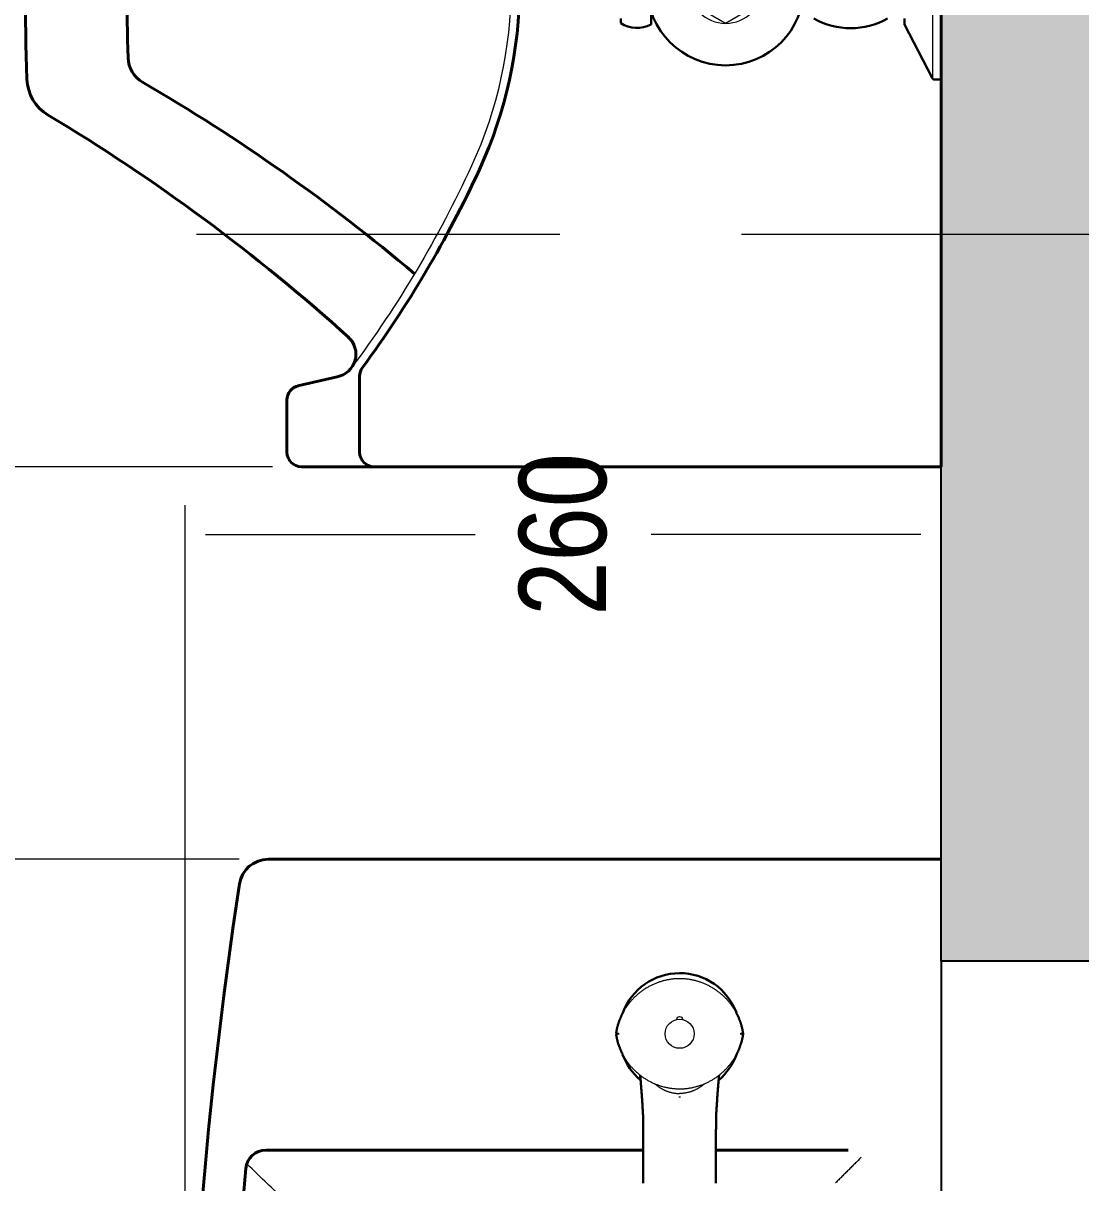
# Model space of a CAD drawing. Header units: millimetres. Extents: x -9564 to 494436, y -140371 to 4257.
# Drawn here: x 9076.1 to 9439.9, y -4048 to -3649.2 of the extents above; entities that cross this region are included whole.
import ezdxf

# ---------------------------------------------------------------- set-up
doc = ezdxf.new("R2010")
doc.units = ezdxf.units.MM
doc.header["$MEASUREMENT"] = 0
doc.linetypes.add('HIDDEN2', pattern=[0.1875, 0.125, -0.0625])
for name, color, linetype, lineweight in [('AS', 8, 'HIDDEN2', 5), ('BODY', 7, 'Continuous', 40), ('BODY2', 7, 'Continuous', 15), ('Dimensi', 252, 'Continuous', 9), ('FITTING', 7, 'Continuous', 13), ('FITTING2', 7, 'Continuous', 30), ('FITTING3', 7, 'Continuous', 0)]:
    doc.layers.add(name, color=color, linetype=linetype, lineweight=lineweight)
doc.styles.add('arial', font='arial.ttf', dxfattribs={"width": 0.8})

# ---------------------------------------------------------------- blocks, each defined once
blk = doc.blocks.new('kolom1')
at = {"true_color": 0x636466}
h = blk.add_hatch(dxfattribs=at)
h.set_pattern_fill('ANGLE', color=251)
h.set_pattern_definition([(0, (0, 0), (0, 6.985), [5.08, -1.905]), (90, (0, 0), (-6.985, 4.277078946022131e-16), [5.08, -1.905])])
h.paths.add_polyline_path([(201.3116068792925, -20.51350407626649), (201.6116068792926, -20.51350407626649), (201.6116068792926, -20.01350407626649), (201.3116068792925, -20.01350407626649)])
h = blk.add_hatch(color=251, dxfattribs=at)
h.dxf.hatch_style = 1
h.paths.add_polyline_path([(201.6116068792926, -20.01350407626649), (201.3116068792925, -20.01350407626649), (201.3116068792925, -20.51350407626649), (201.6116068792926, -20.51350407626649)])
blk.add_lwpolyline([(201.6116068792926, -20.01350407626649), (201.6116068792926, -20.51350407626649), (201.3116068792925, -20.51350407626649), (201.3116068792925, -20.01350407626649)], close=True)
blk = doc.blocks.new('KL1')
blk.add_blockref('kolom1', (-10.11788581428519, 185.3658983127568))
blk = doc.blocks.new('A$C6dab2257')
at = {"layer": 'BODY'}
for p, q in [((0.03926771890235159, 0), (0.03926771890235159, 0.3299999999999841)), ((0.2392677189023402, 0.0311279988823685), (0.2392677189023402, 0.004999999999995453)), ((0.2605274259919952, 0.02776511813988236), (0.24699151889007, 0.03092146295028897)), ((0.2642677189023175, 0.02292640570283311), (0.2642677189023175, 0.004999999999995453)), ((0.03926771890235159, 0), (0.259267718902322, 0))]:
    blk.add_line(p, q, dxfattribs=at)
for centre, radius, start, end in [((0.3342677189023675, 0.1649999999999636), 0.15, 155.2351067114454, 204.7648932885546), ((-0.5457322810976848, 0.1649999999999636), 0.9, 357.9774674325941, 2.022532567405908), ((-0.5507322810976802, 0.1649999999999636), 0.8700000000000001, 358.3931303221672, 1.606869677832794), ((0.3089295325821695, 0.1408843183658632), 0.01, 300.1737570237597, 358.3931303221672), ((0.6456876348640321, -0.438334103775162), 0.6600000000000001, 120.1737570237597, 130.1205969461502), ((0.3387163859383122, 0.1337661181039493), 0.015, 300.8861965637274, 357.9774674325941), ((0.685217184304804, -0.4455111874513022), 0.6600000000000001, 120.8861965637274, 132.0736192446127), ((0.5521959552277735, 0.2655349879995583), 0.3900000000000001, 204.7648932885546, 216.4011766053102), ((0.2484715397999366, 0.03870159553031272), 0.007919654339454768, 132.0495277457474, 259.2292698723198), ((0.2342677189023448, 0.0311279988823685), 0.005000000000000001, 0, 36.40117660531027), ((0.259267718902322, 0.02292640570283311), 0.005000000000000001, 0, 78.34070734651381), ((0.2342677189023448, 0.004999999999995453), 0.005000000000000001, 270, 0), ((0.259267718902322, 0.004999999999995453), 0.005000000000000001, 270, 0)]:
    blk.add_arc(centre, radius, start, end, dxfattribs=at)
at = {"layer": 'BODY2'}
for centre, radius, start, end in [((0.3342677189023675, 0.1649999999999636), 0.147, 155.2351067114454, 204.7648932885546), ((0.5521959552277735, 0.2655349879995583), 0.3870000000000001, 204.7648932885546, 216.7538286351397)]:
    blk.add_arc(centre, radius, start, end, dxfattribs=at)
at = {"layer": 'Dimensi'}
blk.add_line((0.2692677189023129, 0), (0.4568773016766272, 0), dxfattribs=at)
at = {"layer": 'FITTING'}
for p, q in [((0.03926771890235159, 0.1331433883127033), (0.03926771890235159, 0.1968566116872239)), ((0.04209825082131147, 0.1333498775577482), (0.04209825082131147, 0.1966501224421791))]:
    blk.add_line(p, q, dxfattribs=at)
blk.add_circle((0.1133794189503305, 0.1649999999999636), 0.01256860032703742, dxfattribs=at)
at = {"layer": 'FITTING2'}
for p, q in [((0.1390403946393235, 0.1520168781625557), (0.1390403946393235, 0.1566027190895056)), ((0.05189181594596448, 0.1520740540606198), (0.04237787697871909, 0.1336838972339365)), ((0.05189181594596448, 0.1520740540606198), (0.05189181594596448, 0.1541499999999587)), ((0.1494746977876957, 0.1524729492471124), (0.1494746977876957, 0.1540822685022363)), ((0.03926771890235159, 0.1331433883127033), (0.04148969459401997, 0.1331433883127033))]:
    blk.add_line(p, q, dxfattribs=at)
blk.add_circle((0.1133794189503305, 0.1649999999999636), 0.02699999999999989, dxfattribs=at)
for centre, radius, start, end in [((0.07037941895038102, 0.1764926022992768), 0.02570864548802281, 240.4366264397307, 299.5633735602692), ((0.1438559288858983, 0.1614333869225675), 0.01057638914315511, 242.9151271448826, 302.0903487860047), ((0.04148969459401997, 0.1341433883127365), 0.001, 270, 332.6457273760945)]:
    blk.add_arc(centre, radius, start, end, dxfattribs=at)
at = {"layer": 'FITTING3'}
for p, q in [((0.1024946917771103, 0.1587156998364776), (0.1133794189503305, 0.1524313996729347)), ((0.1133794189503305, 0.1524313996729347), (0.1242641461236076, 0.1587156998364776))]:
    blk.add_line(p, q, dxfattribs=at)
blk = doc.blocks.new('A$Cbe85e2cb')
at = {"layer": 'BODY'}
for points in [[(0.008492887350712408, 0.2557176038169473, -0.07578846704369427), (0.5015071126492501, 0.2557176038169473)], [(0.106358364945379, 0.2535732242228619, -0.0459277494803892), (0.4036416350546119, 0.2535732242228619)], [(0.5015071126489659, 0.2557176038170041, -0.3705654088226757), (0.5099999999999909, 0.2458318255743279)], [(0.4036416350545551, 0.2535732242228619, -0.387577113199334), (0.4099999999999966, 0.246602693076909)]]:
    blk.add_lwpolyline(points, format="xyb", dxfattribs=at)
for points in [[(0.4099999999999966, 0.246602693076909), (0.4099999999999966, 0.1168527121832881)], [(0.5099999999999909, 0.01440000000002328), (0.5099999999999909, 0.2458318255743279)], [(0.4099999999999966, 0.09166444894941606), (0.4099999999999966, 0.04640000000000555)]]:
    blk.add_lwpolyline(points, dxfattribs=at)
at = {"layer": 'BODY2'}
for points in [[(0.3895356791226163, 0.2368797766709463), (0.3902351959018517, 0.2376076705057244), (0.3909346524778243, 0.2383354741016888), (0.3916340544975014, 0.2390631712109439), (0.3923334076078504, 0.2397907455857649), (0.393032717455867, 0.2405181809784835), (0.3937319896884901, 0.2412454611412613), (0.3944312299526871, 0.2419725698263733), (0.3951304438954537, 0.2426994907860944), (0.3958296371637289, 0.243426207772643), (0.3965288154044799, 0.2441527045382941), (0.3972279842646742, 0.2448789648352658), (0.397927149391279, 0.2456049724158333), (0.3986263164312618, 0.2463307110322148), (0.3993254913133342, 0.2470561649712408), (0.4000247136446546, 0.2477813928514365), (0.4007240070712612, 0.248506457530425), (0.4014233695058067, 0.2492313801154751), (0.4021227988610292, 0.2499561817137987), (0.4028222930495531, 0.2506808834327217), (0.4035218499841449, 0.2514055063793421), (0.4042214675774289, 0.2521300716610426), (0.4049211437421718, 0.2528546003850352), (0.4056208763909979, 0.2535791136585317)], [(0.4075359489477535, 0.04186405105224367), (0.406980231114801, 0.04241976888522458), (0.4064247241364285, 0.04297527586356864), (0.4058695008067446, 0.04353049919325258), (0.4055920182582895, 0.04380798174173606), (0.4053146339198008, 0.04408536608019631), (0.4050373568904888, 0.0443626431094799), (0.404760196269649, 0.04463980373031973), (0.4044831611565485, 0.04491683884344866), (0.404206260650426, 0.04519373934954274), (0.4039295038505486, 0.04547049614944854), (0.403652899856155, 0.04574710014384209), (0.4033764577665409, 0.04602354223345628), (0.4031001866809447, 0.04629981331908084), (0.4028240956986338, 0.0465759043013918), (0.4025481939188467, 0.04685180608117889), (0.4022724904408506, 0.04712750955911815), (0.401996994363941, 0.04740300563605615), (0.4017217147873282, 0.04767828521266892), (0.4014466608103078, 0.04795333918968936), (0.4011718415321184, 0.04822815846790718), (0.4008972660519987, 0.04850273394799842), (0.4006229434692727, 0.04877705653075282), (0.4003488826967896, 0.04905111730323597), (0.4000750915118374, 0.04932490848813131), (0.3998015774269561, 0.04959842257306946), (0.3995283479699765, 0.04987165203004906), (0.3992554106686725, 0.05014458933129617), (0.3989827730509035, 0.05041722694909367), (0.3987104426445001, 0.05068955735549707)]]:
    blk.add_lwpolyline(points, dxfattribs=at)
at = {"layer": 'Dimensi'}
for points in [[(0.5099999999999909, 0.2558318255743188), (0.5099999999999909, 0.3590401969132131)], [(0.2649999999999864, 0.2744000000000142), (0.6317254080928478, 0.2744000000000142)], [(0.6217254080928569, 0.2674000000000092), (0.6217254080928569, 0.1747171896316786)], [(0.6217254080928569, 0.02140000000002829), (0.6217254080928569, 0.1140828103683589)]]:
    blk.add_lwpolyline(points, dxfattribs=at)
at = {"layer": 'FITTING'}
for points in [[(0.4407334661111122, 0.1225744527385473), (0.4408233921947442, 0.1226371440089906), (0.440913377126094, 0.1226997441394815), (0.4410034797528226, 0.1227621619900674), (0.4410937589226194, 0.1228243064209096), (0.4411842734832021, 0.1228860862919419), (0.4412750822822318, 0.1229474104632686), (0.4413662441674546, 0.1230081877950511), (0.4414578179865032, 0.123068327147223), (0.441549858765967, 0.123127742993006), (0.441642376302724, 0.1231864162454599), (0.4417353508248709, 0.1232443712530653), (0.4418287620498518, 0.1233016331141243), (0.4419225896951104, 0.1233582269269959), (0.4420168134781761, 0.123414177790039), (0.4421114131164359, 0.1234695108016695), (0.4422063683274189, 0.1235242510601893), (0.4423016588285691, 0.1235784236640143), (0.4423972643373304, 0.1236320537114466), (0.4424931645712036, 0.1236851663009588), (0.4425893392476326, 0.1237377865308531), (0.4426857680840897, 0.1237899394994315), (0.4427824307980472, 0.1238416503052235), (0.4428793076308466, 0.1238929432689133)], [(0.4572188922107898, 0.1238390162479277), (0.4573149379336314, 0.1237870675067256), (0.4574107841401656, 0.1237347230415935), (0.4575064379192213, 0.1236819975238177), (0.4576019063596561, 0.1236289056246278), (0.4576971965503276, 0.1235754620153671), (0.4577923155128758, 0.123521681272905), (0.4578872575679043, 0.1234675601137383), (0.4579819894144634, 0.1234130564134261), (0.458076474122862, 0.1233581229445804), (0.458170674763295, 0.1233027124798696), (0.4582645544060995, 0.1232467777920192), (0.4583580761214989, 0.1231902716535842), (0.458451202979802, 0.1231331468373469), (0.4585438980512606, 0.1230753561158622), (0.4586361244061266, 0.1230168522619124), (0.4587278451147085, 0.1229575880481093), (0.4588190232472584, 0.1228975162470647), (0.4589096218740281, 0.122836589631504), (0.4589996040652977, 0.1227747609740959), (0.4590889328913761, 0.122711983047509), (0.4591775966891305, 0.1226482445231909), (0.4592657645425788, 0.1225837908776839), (0.4593536842614299, 0.1225189794407129)], [(0.4407294223084932, 0.1225649644241571), (0.440489292197924, 0.1224079145964083), (0.4402514479539832, 0.122247565091584), (0.4400175529887349, 0.1220815391358201), (0.4397875265119353, 0.1219100460556888), (0.4395609845294359, 0.121733744733092), (0.4393375430471451, 0.1215532940498747), (0.4391168180709428, 0.1213693528879389), (0.4388984256066806, 0.1211825801292434), (0.4386820086467367, 0.1209935942485458), (0.4384675146332029, 0.1208025578646925), (0.438255083114683, 0.1206093459534259), (0.4380448566531641, 0.1204138289784851), (0.4378369778107185, 0.1202158774035524), (0.4376315891493334, 0.1200153616922535), (0.4374288332292053, 0.1198121523112263), (0.4372288272757316, 0.1196061584165022), (0.4370315996196439, 0.1193974249184748), (0.436837159105238, 0.1191860264859201), (0.4366455145767247, 0.1189720377875005), (0.4364566748784569, 0.1187555334921058), (0.4362706488546451, 0.1185365882683982), (0.436087445582217, 0.1183152762776558), (0.4359070825384492, 0.1180916533515415), (0.4357295877555032, 0.1178657522910385), (0.4355549899360369, 0.1176376044341509), (0.4353833177827937, 0.1174072411187694), (0.4352145999984316, 0.1171746936828981), (0.4350488652849549, 0.1169399934675539), (0.4348861418268086, 0.1167031739700519), (0.4347264563858175, 0.1164642746161917), (0.4345698354813692, 0.1162233358415961), (0.434416305632908, 0.1159803980819447), (0.43426589335985, 0.115735501773031), (0.4341186251816112, 0.1154886873505347), (0.433974527342599, 0.1152399953166992), (0.4338336243002061, 0.1149894666068008), (0.4336959397979285, 0.1147371423289201), (0.4335614975773012, 0.1144830635916492), (0.433430321379916, 0.1142272715035801), (0.4333024349473646, 0.1139698071733051), (0.4331778620941691, 0.1137107116885545), (0.433056629790002, 0.1134500252357498), (0.4329387692984312, 0.1131877867745743), (0.4328243121904052, 0.1129240351769454), (0.4327132900369577, 0.1126588093146665), (0.4326057344090941, 0.1123921480597119), (0.432501676877763, 0.1121240902838849), (0.432401146050239, 0.1118546763174209), (0.4323041556420719, 0.1115839538180694), (0.4322107147020233, 0.1113119727398271), (0.4321208322771213, 0.111038783037543), (0.4320345174144222, 0.1107644346661232), (0.4319517791610394, 0.1104889775803599), (0.4318726265640009, 0.110212461735216), (0.431797069200627, 0.1099349368158755), (0.4317251213562372, 0.1096564501144712), (0.4316567997801144, 0.1093770476703639), (0.4315921212431135, 0.1090967755120573), (0.4315311025161463, 0.1088156796681119), (0.4314737603700394, 0.1085338061669177), (0.4314201115756759, 0.1082512010369783), (0.4313701726781005, 0.1079679103968942), (0.4313239563066418, 0.1076839819274937), (0.4312814717762308, 0.1073994646318965), (0.4312427282972919, 0.1071144075549455), (0.4312077350802213, 0.1068288597414835), (0.4311765013354716, 0.1065428702363533), (0.4311490362734105, 0.1062564880843979), (0.4311253491055425, 0.1059697623314264), (0.4311054501584977, 0.1056827430194858), (0.4310893529740838, 0.1053954830628641), (0.4310770716701029, 0.1051080358902823), (0.4310686203643854, 0.1048204549305751), (0.431064013174705, 0.104532793612691), (0.4310632642188921, 0.1042451053653508), (0.4310663876147487, 0.1039574436174462), (0.4310733957360924, 0.103669861546507), (0.4310842799681609, 0.103382409306505), (0.4310990178080942, 0.1030951350506371), (0.4311175865054793, 0.1028080868963457), (0.4311399633098745, 0.1025213129612439), (0.4311661254708667, 0.102234861362831), (0.431196051386479, 0.1019487803085326), (0.4312297286881801, 0.1016631187289931), (0.4312671494568008, 0.1013779259032503), (0.4313083058018208, 0.1010932511126157), (0.431353189832663, 0.1008091436384575), (0.4314017936588073, 0.1005256527619736), (0.4314541082976007, 0.1002428274577483), (0.4315101186893173, 0.09996071499273285), (0.4315698076727017, 0.09967936204344596), (0.4316331580844803, 0.09939881528578098), (0.4317001527612945, 0.09911912139568813), (0.4317707745398991, 0.09884032704917445), (0.4318450074491409, 0.09856247917701921), (0.4319228428115593, 0.09828562626898929), (0.432004274707225, 0.09800981740437464), (0.4320892972213244, 0.09773510166360211), (0.4321779044390723, 0.09746152812698483), (0.4322700904456269, 0.09718914587500649), (0.4323658471641636, 0.09691800335934886), (0.4324651519537781, 0.0966481447978822), (0.4325679761611525, 0.09637961266048478), (0.4326742911141537, 0.09611244941152108), (0.4327840681405917, 0.09584669751541242), (0.4328972785682765, 0.09558239943652325), (0.4330138937671109, 0.09531959762631459), (0.4331338870666173, 0.09505833393103558), (0.4332572345470282, 0.0947986493477515), (0.4333839124946053, 0.0945405848098062), (0.4335138971955814, 0.09428418125060034), (0.4336471649362466, 0.09402947960359143), (0.4337836920028053, 0.09377652080212329), (0.4339234541422741, 0.09352534559246806), (0.4340664242887726, 0.09327599374501006), (0.4342125744622649, 0.09302850471283364), (0.4343618766823738, 0.09278291794896631), (0.4345143029685801, 0.09253927290637876), (0.4346698253403929, 0.09229760903809847), (0.4348284158239721, 0.09205796578686432), (0.4349900471353294, 0.09182038151681127), (0.4351546932790598, 0.09158489257760039), (0.4353223284008436, 0.0913515350985108), (0.4354929266463046, 0.09112034520882162), (0.435666462161123, 0.09089135903764145), (0.435842909090951, 0.09066461271430626), (0.4360222420517914, 0.09044014346295626), (0.436204442250073, 0.09021800385210099), (0.436389495746397, 0.08999825775163117), (0.43657738871417, 0.08978096929422463), (0.4367681073267988, 0.08956620261244552), (0.4369616377576619, 0.08935402183891483), (0.4371579659605516, 0.08914449078304187), (0.4373570466609635, 0.0889376272878053), (0.437558771253066, 0.08873335597616006), (0.4377630234660046, 0.0885315901884951), (0.4379696870289536, 0.08833224326514255), (0.4381786456710302, 0.08813522854660505), (0.4383897831213801, 0.08794045937321471), (0.4386030218309998, 0.08774790537842136), (0.4388185272586895, 0.08755788947547671), (0.4390365589180192, 0.08737087131265753), (0.4392573765267116, 0.08718731083496323), (0.4394812398025181, 0.08700766798739323), (0.4397084084632468, 0.0868324027151175), (0.4399391366088707, 0.08666196681554084), (0.4401732013910191, 0.08649612035151222), (0.4404095465612841, 0.08633341467742639), (0.4406470319256073, 0.08617227939822669)], [(0.459270577691484, 0.08611046938159461), (0.4595107078020533, 0.08626751920940023), (0.4597485520459941, 0.08642786871422459), (0.4599824470112424, 0.08659389466993161), (0.460212473488042, 0.08676538775006293), (0.4604390154705413, 0.0869416890727166), (0.4606624569528321, 0.08712213975587701), (0.4608831819290344, 0.08730608091781278), (0.4611015743932967, 0.08749285367656512), (0.4613179913532406, 0.08768183955720588), (0.4615324853667744, 0.08787287594105919), (0.4617449168852943, 0.08806608785232584), (0.4619551433468132, 0.08826160482726664), (0.4621630221892588, 0.08845955640225611), (0.4623684108506438, 0.08866007211349825), (0.4625711667707719, 0.08886328149458222), (0.4627711727242456, 0.08906927538924947), (0.462968400380305, 0.08927800888727688), (0.4631628408947392, 0.08948940731988841), (0.4633544854232241, 0.08970339601825117), (0.4635433251215204, 0.08991990031370278), (0.4637293511453038, 0.09013884553735352), (0.4639125544177602, 0.0903601575280959), (0.464092917461528, 0.09058378045426707), (0.4642704122444741, 0.09080968151471325), (0.4644450100639403, 0.09103782937165761), (0.4646166822171836, 0.09126819268698227), (0.4647854000015172, 0.09150074012285359), (0.4649511347150224, 0.0917354403381978), (0.4651138581731686, 0.09197225983569979), (0.4652735436141597, 0.09221115918961686), (0.4654301645186081, 0.0924520979642125), (0.4655836943670693, 0.092695035723807), (0.4657341066401273, 0.09293993203272066), (0.4658813748183661, 0.0931867464552738), (0.4660254726573783, 0.09343543848905256), (0.4661663756997712, 0.09368596719895095), (0.4663040602020487, 0.09393829147688848), (0.466438502422676, 0.09419237021415938), (0.4665696786200613, 0.09444816230222841), (0.4666975650526126, 0.09470562663250348), (0.4668221379058082, 0.0949647221171972), (0.4669433702099752, 0.09522540857000195), (0.467061230701546, 0.0954876470311774), (0.4671756878095721, 0.09575139862886317), (0.4672867099630196, 0.09601662449108517), (0.4673942655908832, 0.09628328574609668), (0.4674983231222143, 0.09655134352186678), (0.4675988539497382, 0.09682075748833086), (0.4676958443579053, 0.0970914799876823), (0.4677892852979539, 0.09736346106598148), (0.467879167722856, 0.09763665076826555), (0.467965482585555, 0.09791099913968537), (0.4680482208389378, 0.0981864562253918), (0.4681273734359763, 0.09846297207059251), (0.4682029307993503, 0.09874049698987619), (0.4682748786437401, 0.09901898369133733), (0.4683432002198629, 0.09929838613544462), (0.4684078787568637, 0.09957865829369439), (0.4684688974838309, 0.09985975413769665), (0.4685262396299379, 0.1001416276388909), (0.4685798884242729, 0.1004242327688303), (0.4686298273218767, 0.1007075234088575), (0.4686760436933355, 0.100991451878258), (0.4687185282237465, 0.1012759691738552), (0.4687572717026853, 0.1015610262508062), (0.468792264919756, 0.1018465740642682), (0.4688234986645057, 0.1021325635694552), (0.4688509637265668, 0.1024189457213538), (0.4688746508944348, 0.1027056714743253), (0.4688945498414796, 0.1029926907862659), (0.4689106470258935, 0.1032799507429445), (0.4689229283298744, 0.1035673979155263), (0.4689313796355918, 0.1038549788751766), (0.4689359868252723, 0.1041426401930607), (0.4689367357810852, 0.1044303284404009), (0.4689336123852286, 0.1047179901883055), (0.4689266042638849, 0.1050055722592447), (0.4689157200318164, 0.1052930244992467), (0.468900982191883, 0.1055802987551147), (0.468882413494498, 0.105867346909406), (0.4688600366901028, 0.1061541208445078), (0.4688338745291105, 0.1064405724429207), (0.4688039486134983, 0.1067266534972191), (0.4687702713117972, 0.1070123150768154), (0.4687328505431765, 0.1072975079025582), (0.4686916941981565, 0.107582182693136), (0.4686468101673142, 0.1078662901673511), (0.46859820634117, 0.1081497810437781), (0.4685458917023766, 0.1084326063480034), (0.4684898813106599, 0.1087147188130189), (0.4684301923272756, 0.1089960717623626), (0.4683668419154969, 0.1092766185200276), (0.4682998472386828, 0.1095563124100636), (0.4682292254600497, 0.1098351067565773), (0.4681549925508364, 0.1101129546287893), (0.4680771571884179, 0.1103898075368193), (0.4679957252927522, 0.1106656164013771), (0.4679107027786529, 0.1109403321421496), (0.4678220955609049, 0.1112139056787669), (0.4677299095543503, 0.1114862879308021), (0.4676341528357852, 0.1117574304464597), (0.4675348480461992, 0.1120272890079264), (0.4674320238388248, 0.1122958211453238), (0.4673257088858236, 0.1125629843942875), (0.4672159318593856, 0.1128287362903961), (0.4671027214317007, 0.1130930343692285), (0.4669861062328664, 0.113355836179494), (0.46686611293336, 0.1136170998747161), (0.466742765452949, 0.113876784458057), (0.466616087505372, 0.1141348489960023), (0.4664861028043958, 0.1143912525551514), (0.4663528350637307, 0.1146459542021603), (0.466216307997172, 0.1148989130036284), (0.4660765458577032, 0.1151500882132837), (0.4659335757112046, 0.1153994400607985), (0.4657874255376839, 0.1156469290929749), (0.4656381233176035, 0.1158925158568422), (0.4654856970313972, 0.116136160899373), (0.465330174659556, 0.1163778247676532), (0.4651715841760051, 0.1166174680188874), (0.4650099528646479, 0.1168550522889973), (0.4648453067209175, 0.1170905412282082), (0.4646776715991336, 0.1173238987072409), (0.4645070733536727, 0.1175550885969869), (0.4643335378388542, 0.1177840747681103), (0.4641570909090262, 0.1180108210914455), (0.4639777579481859, 0.1182352903427955), (0.4637955577499042, 0.1184574299536507), (0.4636105042535803, 0.1186771760541205), (0.4634226112858073, 0.1188944645115839), (0.4632318926731784, 0.119109231193363), (0.4630383622423153, 0.1193214119668369), (0.4628420340393973, 0.1195309430227098), (0.4626429533390137, 0.1197378065179464), (0.4624412287469113, 0.1199420778296485), (0.4622369765339727, 0.1201438436173135), (0.4620303129710237, 0.1203431905406092), (0.4618213543289471, 0.1205402052591467), (0.4616102168785687, 0.120734974432537), (0.4613969781689775, 0.1209275284273303), (0.4611814727412877, 0.121117544330275), (0.4609634410819581, 0.1213045624930942), (0.4607426234732657, 0.1214881229708453), (0.4605187601974592, 0.1216677658183585), (0.4602915915367305, 0.1218430310906911), (0.4600608633911065, 0.1220134669902109), (0.4598267986089581, 0.1221793134542395), (0.4595904534386932, 0.1223420191283822), (0.45935296807437, 0.122503154407525)], [(0.4328677773475533, 0.1129761202813029), (0.4327784956256551, 0.1128680873955545), (0.4326892376702176, 0.1127597944354761), (0.4326000272477017, 0.1126509813267944), (0.4325108881245683, 0.1125413879951225), (0.4324218440673064, 0.1124307543663008), (0.4323329188423486, 0.1123188203658856), (0.4322441362161555, 0.1122053259196036), (0.4321555199552165, 0.1120900109531817), (0.4320670938259639, 0.1119726153922898), (0.4319788821487407, 0.1118528831133858), (0.4318909261845647, 0.1117306788350447), (0.4318032868621628, 0.1116060075696623), (0.4317160262132802, 0.1114788821981847), (0.4316292062696334, 0.1113493156013305), (0.431542889062996, 0.1112173206598754), (0.4314571366250846, 0.1110829102546518), (0.4313720109877011, 0.1109460972664351), (0.4312875741825621, 0.110806894576001), (0.4312038882413844, 0.1106653150641819), (0.4311210152118576, 0.1105213714955084), (0.4310390206625812, 0.1103750508683561), (0.4309579780943125, 0.1102262821340219), (0.4308779620931205, 0.1100749863023793), (0.4307990472450172, 0.1099210843831315), (0.430721308136043, 0.1097644973859815), (0.430644822958044, 0.1096051545210912), (0.4305696871948612, 0.1094430243233546), (0.4304960015074641, 0.1092780871019272), (0.4304238665578453, 0.1091103231678971), (0.4303533830080539, 0.1089397128324663), (0.4302846529852786, 0.1087662384715031), (0.4302177945306482, 0.1085899048842407), (0.4301529354442266, 0.1084107306208466), (0.4300902036673904, 0.1082287344306678), (0.4300297271415161, 0.1080439350628808), (0.4299716338079804, 0.1078563512668893), (0.4299160472084509, 0.1076660077393399), (0.4298630553579699, 0.107472977201212), (0.4298127290892069, 0.1072773556001607), (0.4297651391229635, 0.1070792390353859), (0.4297203561799279, 0.1068787236058597), (0.4296784509808447, 0.1066759054107251), (0.4296395115531197, 0.106470885403553), (0.4296037894035294, 0.1062638103933864), (0.429571625988217, 0.1060548524196179), (0.4295433636974337, 0.1058441837839155), (0.4295193449215162, 0.1056319767878335), (0.4294998947152351, 0.1054184046002433), (0.429484799951922, 0.105203667318392), (0.4294732181167831, 0.1049879965314631), (0.4294642709777179, 0.10477162561574), (0.4294570803027398, 0.1045547879474498), (0.4294507678598052, 0.1043377169028759)], [(0.4328488808125144, 0.09572310229697223), (0.4327599610297455, 0.09583074488710963), (0.4326710655482771, 0.09593865341327046), (0.4325822186693813, 0.09604709381142129), (0.4324934446943587, 0.09615633201758556), (0.4324047679245098, 0.09626663396778667), (0.4323162126611351, 0.09637826559793439), (0.4322278032055351, 0.0964914928441658), (0.4321395638589536, 0.09660658164239067), (0.4320515189227478, 0.0967237979286324), (0.4319636941374085, 0.09684339654057794), (0.4318761353373759, 0.09696547736996308), (0.4317889031194966, 0.09709002647304033), (0.4317020584218199, 0.09721702727557613), (0.4316156621823382, 0.09734646320350748), (0.4315297753390439, 0.09747831768248716), (0.4314444588299864, 0.09761257413845215), (0.4313597735931296, 0.09774921599722575), (0.4312757805665512, 0.09788822668451758), (0.4311925406881869, 0.09802958962626462), (0.4311101149739898, 0.09817328883048049), (0.4310285692187961, 0.09831934405002585), (0.4309479766878042, 0.09846783091046518), (0.4308684112960748, 0.09861882989895321), (0.4307899469587539, 0.09877242150247412), (0.4307126575914992, 0.0989286862067047), (0.430636622054152, 0.09908769253001992), (0.4305619361271624, 0.09924946803437251), (0.4304886992078139, 0.09941403152731709), (0.4304170106933043, 0.09958140181635144), (0.430346969980917, 0.0997515977090302), (0.4302786785802368, 0.09992463510633343), (0.4302122548226066, 0.1001005067628284), (0.430147825080013, 0.1002791943693637), (0.4300855157744934, 0.1004606795478935), (0.4300254533280281, 0.1006449439204289), (0.4299677641625976, 0.1008319691090378), (0.4299125691095753, 0.1010217291621984), (0.4298599526273961, 0.1012141488558882), (0.4298099846245123, 0.1014091332556291), (0.4297627349708648, 0.1016065873748744), (0.4297182735364231, 0.1018064162271912), (0.4296766701911849, 0.1020085248259761), (0.4296380151419044, 0.1022128124843107), (0.429602564863302, 0.1024191319098691), (0.429570657092853, 0.1026273130322579), (0.4295426301200678, 0.1028371856261856), (0.4295188222345985, 0.1030485794664742), (0.4294995519116185, 0.1032613233363122), (0.4294845888350665, 0.1034752185530579), (0.429473096602635, 0.1036900361008293), (0.4294642075033153, 0.1039055453969127), (0.4294570538260416, 0.1041215158585374), (0.4294507678598052, 0.1043377169028759)], [(0.4549065519124156, 0.105384267130205), (0.4548934584483391, 0.105364393172124)], [(0.4548934584483391, 0.105364393172124), (0.454901960957784, 0.1053229987940654)], [(0.4549095037393158, 0.1053860720333546), (0.4549065519124156, 0.105384267130205)], [(0.4549913278780764, 0.105289725781688), (0.4549988348036891, 0.105307020383691)], [(0.4549999998882299, 0.1052513419620595), (0.4549913278780764, 0.105289725781688)], [(0.4549988348036891, 0.105307020383691), (0.4550010774284488, 0.1053094352449193)], [(0.4549988348036891, 0.105307020383691), (0.4549999998882299, 0.1053069950051508)], [(0.4549999998882299, 0.1052513419620595), (0.4549999998882299, 0.1053069950051508)], [(0.454901960957784, 0.1033524350116863), (0.4548934584483391, 0.1033110406336277)], [(0.4548934584483391, 0.1033110406336277), (0.4549065519124156, 0.1032911666755467)], [(0.4549065519124156, 0.1032911666755467), (0.4549095037393158, 0.1032893617723971)], [(0.4549913278780764, 0.1033857080240637), (0.4549999998882299, 0.1034240918436922)], [(0.4549988348036891, 0.1033684134220607), (0.4549913278780764, 0.1033857080240637)], [(0.4549999998882299, 0.1033684388006009), (0.4549988348036891, 0.1033684134220607)], [(0.4550010774284488, 0.1033659985608324), (0.4549988348036891, 0.1033684134220607)], [(0.4549999998882299, 0.1033684388006009), (0.4549999998882299, 0.1034240918436922)], [(0.4428032358845542, 0.0848245222430819), (0.4427061829795207, 0.0848768986545565), (0.4426093351941631, 0.08492968204086537), (0.4425126852247843, 0.08498285728614974), (0.4424162257676016, 0.08503640927438028), (0.4423199495189465, 0.08509032288952767), (0.4422238491755195, 0.08514458301635841), (0.4421279259031223, 0.08519918644850577), (0.4420322110360928, 0.08525417240269917), (0.4419367426236533, 0.08530958953781465), (0.4418415587149696, 0.08536548651278508), (0.4417466973592354, 0.08542191198660021), (0.4416521966055882, 0.08547891461807922), (0.4415580945032218, 0.08553654306621183), (0.4414644291013019, 0.08559484598993095), (0.4413712384490509, 0.08565387204811259), (0.441278560595606, 0.08571366989974649), (0.4411864335901328, 0.08577428820370869), (0.4410948954818537, 0.08583577561893208), (0.4410039843199058, 0.08589818080434952), (0.4409137381534549, 0.08596155241889392), (0.4408241715911458, 0.08602590581710956), (0.4407351158367021, 0.08609099577250845), (0.4406463157385474, 0.08615645436503883)], [(0.4592665338888651, 0.08610098106720443), (0.4591567512512427, 0.08602446013645704), (0.4590468615594432, 0.08594810500511585), (0.4589367577592043, 0.08587208147258707), (0.4588263327963773, 0.0857965553382769), (0.4587154796167283, 0.08572169240170524), (0.4586040911660803, 0.08564765846222144), (0.4584920605070693, 0.08557461914762143), (0.4583793186119749, 0.08550268439830688), (0.4582658886354238, 0.08543182874348076), (0.4581518074748772, 0.08536200652491743), (0.458037112027796, 0.08529317208427756), (0.4579218391916697, 0.0852252797632218), (0.4578060258638743, 0.08515828390352453), (0.457689708941956, 0.08509213884690325), (0.4575729253233192, 0.08502679893501863), (0.4574557119054248, 0.08496221850958818), (0.4573381055857624, 0.08489835191227257)]]:
    blk.add_lwpolyline(points, dxfattribs=at)
for points in [[(0.449693752502327, 0.1261657633465916, -0.07701599841853496), (0.4503062474976502, 0.1261657633465916)], [(0.4496941505232712, 0.1261658188507795, -0.1073389190025872), (0.4499999999999886, 0.1251126811460495)], [(0.4499999999999886, 0.1251126811460495, -0.1082882059838223), (0.4503063920303134, 0.1261657406196832)], [(0.4281719535562729, 0.1040314694052427, -0.07701599841852312), (0.4281719535562729, 0.1046439644005659)], [(0.4549988348036891, 0.105307020383691, -0.3142489107318223), (0.4549065519124156, 0.105384267130205)], [(0.4550010774284488, 0.1053094352449193, -0.3064253701373458), (0.4549095037393158, 0.1053860720333546)], [(0.4550010774284488, 0.1053094352449193, -0.01092411580383751), (0.4549999998882299, 0.1053069950051508)], [(0.4549999998882299, 0.1053069950051508, -0.9673142382153844), (0.4549999998882299, 0.1033684388006009)], [(0.4548934584483391, 0.1033110406336277, -0.3607987705054285), (0.4549913278780764, 0.1033857080240637)], [(0.454901960957784, 0.1033524350116863, -0.3668384033222253), (0.4549999998882299, 0.1034240918436922)], [(0.4549065519124156, 0.1032911666755467, -0.31424891073183), (0.4549988348036891, 0.1033684134220607)], [(0.4549095037393158, 0.1032893617723971, -0.3064253701373459), (0.4550010774284488, 0.1033659985608324)], [(0.4549999998882299, 0.1033684388006009, -0.01092411580383771), (0.4550010774284488, 0.1033659985608324)], [(0.4499999999999886, 0.08356275265970226, -0.1082880648740603), (0.4496936080569753, 0.08250969318606849)], [(0.4503058492147716, 0.08250961495497222, -0.107338493712815), (0.4499999999999886, 0.08356275265970226)]]:
    blk.add_lwpolyline(points, format="xyb", dxfattribs=at)
blk.add_circle((0.4499999999999886, 0.1043377169028759), 0.005000000000000021, dxfattribs=at)
at = {"layer": 'FITTING2'}
for points in [[(0.4340881300961996, 0.1177970986612991, -0.1312986359780325), (0.4429223259741093, 0.1239399895144402)], [(0.4572196469586913, 0.123888145515707, -0.6951011332337017), (0.4573050452061125, 0.08481903673003899)], [(0.4428217238286436, 0.08477206045182584, -0.1298542667107256), (0.4340954498612177, 0.0908696863847922)], [(0.4499999999999886, 0.08248608450236361, -0.03845106573101073), (0.449693752502327, 0.08250967045916013)], [(0.4503062474976502, 0.08250967045916013, -0.03845106573101073), (0.4499999999999886, 0.08248608450236361)]]:
    blk.add_lwpolyline(points, format="xyb", dxfattribs=at)
for points in [[(0.4429323691120146, 0.1239208185976963), (0.4431139261401142, 0.1240150112096785), (0.4432962181607536, 0.1241077050313493), (0.443479261231829, 0.1241988437120085), (0.4436630714112653, 0.1242883709010698), (0.4438476647569587, 0.1243762302477762), (0.4440330573268341, 0.1244623654014276), (0.4442192651787593, 0.1245467200113239), (0.4444062983205583, 0.1246292472633854), (0.4445941379923113, 0.1247099456884371), (0.4447827568928346, 0.1247888272807813), (0.4449721277195238, 0.1248659040368238), (0.4451622231698025, 0.1249411879529703), (0.4453530159410946, 0.1250146910255694), (0.4455444787308522, 0.1250864252510837), (0.4457365844042442, 0.1251564022342677), (0.4459293170598073, 0.1252246073687502), (0.4461226789126727, 0.1252909837751304), (0.4463166738217978, 0.1253554707384978), (0.4465113056461405, 0.1254180075438853), (0.4467065782447435, 0.1254785334763255), (0.4469024954765075, 0.1255369878207944), (0.4470990596430227, 0.125593312616445), (0.4472962498243476, 0.1256474909650365), (0.4474940272666288, 0.1256995375043743), (0.4476923527597592, 0.1257494676789292), (0.4478911870936031, 0.1257972969333991), (0.4480904910579682, 0.1258430407123114), (0.4482902254427756, 0.1258867144603641), (0.4484903507491538, 0.1259283384355285), (0.448690819302584, 0.125968069214764), (0.4488915742959421, 0.126006215649852), (0.4490925584412082, 0.1260430946097131), (0.4492937144504197, 0.1260790229630402), (0.4494949850356136, 0.1261143175787538), (0.4496963129087703, 0.1261492953256607)], [(0.4503040870942527, 0.1261503253684282), (0.4504793711258515, 0.1261236644201631), (0.4506545702926132, 0.1260963993984774), (0.4508295997297012, 0.1260679262300641), (0.4510043785280402, 0.1260376776965586), (0.4511788685489648, 0.1260054850584424), (0.4513530577935114, 0.1259714231118778), (0.4515269346374566, 0.125935570144577), (0.4517004874565771, 0.1258980044443092), (0.451873704626621, 0.1258588042987867), (0.4520465745234219, 0.1258180479957218), (0.4522190855227279, 0.1257758138228269), (0.4523912260353598, 0.1257321741391024), (0.4525629847826735, 0.1256871487271951), (0.4527343506483987, 0.1256407298798763), (0.4529053125177995, 0.1255929096500381), (0.4530758592759696, 0.1255436800905159), (0.4532459798081163, 0.1254930332541448), (0.4534156629994186, 0.1254409611936467), (0.4535848977350838, 0.1253874559619703), (0.453753673421005, 0.1253325122026467), (0.4539219825621217, 0.1252761399759379), (0.4540898188050164, 0.1252183550221844), (0.4542571757981761, 0.1251591730904238), (0.4544240471899741, 0.1250986099298075), (0.4545904266288403, 0.1250366812894299), (0.454756307763148, 0.1249734029184424), (0.4549216842413841, 0.1249087905658826), (0.4550865487624094, 0.1248428583236887), (0.4552508846826697, 0.1247756039786623), (0.4554146700495778, 0.1247070160516159), (0.455577882849326, 0.1246370829566104), (0.4557405010681634, 0.1245657931078199), (0.4559025026922825, 0.1244931349193052), (0.4560638657079039, 0.1244190968051839), (0.4562245681012485, 0.1243436671795735), (0.4563845878585084, 0.1242668344565914), (0.4565439103910478, 0.1241885976126582), (0.4567025559664728, 0.1241090052080267), (0.4568605550715006, 0.1240281203398013), (0.4570179381942125, 0.1239460061069053), (0.4571747358226617, 0.1238627256084897)], [(0.3986521971038712, 0.1168409376469413), (0.3989981826273095, 0.1168407648567609), (0.399344117723615, 0.1168405619719124), (0.3996899825173728, 0.1168403277837911), (0.4000357547145086, 0.116840061233404), (0.4003814115116597, 0.1168397612932495), (0.4007269301054635, 0.1168394269357691), (0.4010722876925001, 0.1168390571334612), (0.4014174614694355, 0.116838650858881), (0.4017624286597936, 0.1168382071879819), (0.4021071671901666, 0.1168377278972343), (0.4024516557397817, 0.1168372176543926), (0.4027958730247292, 0.1168366812689214), (0.4031397977611562, 0.1168361235502857), (0.4034834086651813, 0.1168355493079503), (0.4038266844529232, 0.116834963351323), (0.4041696038765394, 0.1168343704639483), (0.4045121458793233, 0.1168337752917523), (0.4048542894676075, 0.1168331824354141), (0.4051960136478385, 0.1168325964953283), (0.4055372974263776, 0.1168320220721171), (0.4058781198096142, 0.116831463766232), (0.4062184597734984, 0.1168309261778404), (0.4065582946770974, 0.1168304138803933), (0.4068975994877064, 0.1168299314084607), (0.4072363489797226, 0.1168294832932588), (0.4075745179274861, 0.1168290740661178), (0.407912081105394, 0.1168287082583674), (0.4082490132884686, 0.116828390401281), (0.4085852911252061, 0.1168281249823053), (0.4089208972134486, 0.1168279163499619), (0.409255814560197, 0.1168277688435069), (0.4095900211067089, 0.1168276869223632), (0.4099234923947677, 0.1168276750704536), (0.4102562009802853, 0.1168277375649609), (0.410588119440888, 0.1168278785993948), (0.4109192302776137, 0.1168281025014721), (0.4112495197128396, 0.1168284136349484), (0.4115789704223403, 0.1168288161101145), (0.4119075624645063, 0.1168293138509853), (0.4122352758742238, 0.1168299107877147), (0.4125620920493418, 0.1168306112376172), (0.4128879941115713, 0.1168314200078271), (0.4132129652933259, 0.1168323419367994), (0.4135369888101366, 0.1168333818583847), (0.4138600445101872, 0.1168345436755658), (0.4141821048263239, 0.1168358292413814), (0.414503141202772, 0.1168372401355668), (0.4148231250838705, 0.1168387779379714), (0.4151420279139302, 0.1168404442282167), (0.4154598266723895, 0.1168422392163961), (0.4157765213815878, 0.1168441574097301), (0.4160921180591686, 0.1168461918319394), (0.4164066227228602, 0.1168483355066314), (0.4167200413903913, 0.1168505814574132), (0.4170323800794904, 0.116852922707892), (0.417343638349422, 0.1168553523319247), (0.4176537567437322, 0.1168578638626627), (0.4179626441879805, 0.1168604510791624), (0.4182702093073942, 0.1168631077627538), (0.4185763607271724, 0.1168658276948804), (0.4188810070725424, 0.1168686046570429), (0.4191840569687315, 0.1168714324305711), (0.4194854227473002, 0.1168743048137344), (0.4197851444582739, 0.1168772161834113), (0.4200834191707941, 0.116880161628103), (0.4203804535989377, 0.1168831362799096), (0.420676454456725, 0.1168861352709314), (0.4209716284582896, 0.1168891537334389), (0.4212661823176234, 0.1168921867994754), (0.42156032274886, 0.1168952296012549), (0.4218542564660197, 0.1168982772708773)], [(0.3986521971038712, 0.1168409376469413), (0.3989981826273095, 0.1168407648567609), (0.399344117723615, 0.1168405619719124), (0.3996899825173728, 0.1168403277837911), (0.4000357547145086, 0.116840061233404), (0.4003814115116597, 0.1168397612932495), (0.4007269301054635, 0.1168394269357691), (0.4010722876925001, 0.1168390571334612), (0.4014174614694355, 0.116838650858881), (0.4017624286597936, 0.1168382071879819), (0.4021071671901666, 0.1168377278972343), (0.4024516557397817, 0.1168372176543926), (0.4027958730247292, 0.1168366812689214), (0.4031397977611562, 0.1168361235502857), (0.4034834086651813, 0.1168355493079503), (0.4038266844529232, 0.116834963351323), (0.4041696038765394, 0.1168343704639483), (0.4045121458793233, 0.1168337752917523), (0.4048542894676075, 0.1168331824354141), (0.4051960136478385, 0.1168325964953283), (0.4055372974263776, 0.1168320220721171), (0.4058781198096142, 0.116831463766232), (0.4062184597734984, 0.1168309261778404), (0.4065582946770974, 0.1168304138803933), (0.4068975994877064, 0.1168299314084607), (0.4072363489797226, 0.1168294832932588), (0.4075745179274861, 0.1168290740661178), (0.407912081105394, 0.1168287082583674), (0.4082490132884686, 0.116828390401281), (0.4085852911252061, 0.1168281249823053), (0.4089208972134486, 0.1168279163499619), (0.409255814560197, 0.1168277688435069), (0.4095900211067089, 0.1168276869223632), (0.4099234923947677, 0.1168276750704536), (0.4102562009802853, 0.1168277375649609), (0.410588119440888, 0.1168278785993948), (0.4109192302776137, 0.1168281025014721), (0.4112495197128396, 0.1168284136349484), (0.4115789704223403, 0.1168288161101145), (0.4119075624645063, 0.1168293138509853), (0.4122352758742238, 0.1168299107877147), (0.4125620920493418, 0.1168306112376172), (0.4128879941115713, 0.1168314200078271), (0.4132129652933259, 0.1168323419367994), (0.4135369888101366, 0.1168333818583847), (0.4138600445101872, 0.1168345436755658), (0.4141821048263239, 0.1168358292413814), (0.414503141202772, 0.1168372401355668), (0.4148231250838705, 0.1168387779379714), (0.4151420279139302, 0.1168404442282167), (0.4154598266723895, 0.1168422392163961), (0.4157765213815878, 0.1168441574097301), (0.4160921180591686, 0.1168461918319394), (0.4164066227228602, 0.1168483355066314), (0.4167200413903913, 0.1168505814574132), (0.4170323800794904, 0.116852922707892), (0.417343638349422, 0.1168553523319247), (0.4176537567437322, 0.1168578638626627), (0.4179626441879805, 0.1168604510791624), (0.4182702093073942, 0.1168631077627538), (0.4185763607271724, 0.1168658276948804), (0.4188810070725424, 0.1168686046570429), (0.4191840569687315, 0.1168714324305711), (0.4194854227473002, 0.1168743048137344), (0.4197851444582739, 0.1168772161834113), (0.4200834191707941, 0.116880161628103), (0.4203804535989377, 0.1168831362799096), (0.420676454456725, 0.1168861352709314), (0.4209716284582896, 0.1168891537334389), (0.4212661823176234, 0.1168921867994754), (0.42156032274886, 0.1168952296012549), (0.4218542564660197, 0.1168982772708773)], [(0.4217778861522561, 0.1168955009982824), (0.4221442380080589, 0.1169173208706411), (0.422510127465614, 0.1169391433225542), (0.4228750921265885, 0.1169609709335759), (0.423238669592763, 0.1169828062832607), (0.4236003974658047, 0.1170046519511629), (0.4239598133474942, 0.1170265105168369), (0.4243164548394986, 0.1170483845598369), (0.4246698639798581, 0.1170702766236218), (0.4250197963382334, 0.1170921875133786), (0.4253663112879451, 0.1171141155612077), (0.4257094913994877, 0.1171360589103756), (0.4260494192433839, 0.1171580157040353), (0.4263861773901283, 0.1171799840855101), (0.4267198484102721, 0.1172019621980667), (0.4270505148501798, 0.117223948185142), (0.4273782269452511, 0.1172459404795632), (0.427702938820687, 0.1172679383748232), (0.4280245868128532, 0.1172899413239179), (0.4283431072580299, 0.1173119487795589), (0.4286584364925545, 0.117333960194685), (0.4289705108527357, 0.1173559750220647), (0.4292792666875584, 0.1173779927139549), (0.4295846436346267, 0.1174000125429302), (0.429886588991792, 0.1174220333633116), (0.4301850511454006, 0.1174440539700754), (0.4304799784817419, 0.1174660731580843), (0.4307713193871336, 0.1174880897223716), (0.4310590222478936, 0.1175101024577998), (0.4313430403363725, 0.117532110196862), (0.4316233980245556, 0.1175541123187145), (0.431900173406575, 0.1175761086155376), (0.432173445901384, 0.1175980988896868), (0.4324432949279071, 0.1176200829435743), (0.4327097999050693, 0.1176420605795556), (0.4329730368645528, 0.1176640315763393), (0.4332329084878381, 0.1176859945025512), (0.4334890646672704, 0.1177079461623975), (0.4337411353081393, 0.1177298832204201), (0.4339887503156774, 0.1177518023411039), (0.4342315395951175, 0.1177737001891614), (0.4344691330517492, 0.1177955734291345), (0.4347011605907483, 0.1178174187256218), (0.4349275048901404, 0.1178392342999359), (0.4351490886446356, 0.117861024778847), (0.4353671019902947, 0.1178827964362199), (0.4355827350633774, 0.1179045555458629), (0.4357971780002003, 0.1179263083816409)], [(0.4217778861522561, 0.1168955009982824), (0.4221442380080589, 0.1169173208706411), (0.422510127465614, 0.1169391433225542), (0.4228750921265885, 0.1169609709335759), (0.423238669592763, 0.1169828062832607), (0.4236003974658047, 0.1170046519511629), (0.4239598133474942, 0.1170265105168369), (0.4243164548394986, 0.1170483845598369), (0.4246698639798581, 0.1170702766236218), (0.4250197963382334, 0.1170921875133786), (0.4253663112879451, 0.1171141155612077), (0.4257094913994877, 0.1171360589103756), (0.4260494192433839, 0.1171580157040353), (0.4263861773901283, 0.1171799840855101), (0.4267198484102721, 0.1172019621980667), (0.4270505148501798, 0.117223948185142), (0.4273782269452511, 0.1172459404795632), (0.427702938820687, 0.1172679383748232), (0.4280245868128532, 0.1172899413239179), (0.4283431072580299, 0.1173119487795589), (0.4286584364925545, 0.117333960194685), (0.4289705108527357, 0.1173559750220647), (0.4292792666875584, 0.1173779927139549), (0.4295846436346267, 0.1174000125429302), (0.429886588991792, 0.1174220333633116), (0.4301850511454006, 0.1174440539700754), (0.4304799784817419, 0.1174660731580843), (0.4307713193871336, 0.1174880897223716), (0.4310590222478936, 0.1175101024577998), (0.4313430403363725, 0.117532110196862), (0.4316233980245556, 0.1175541123187145), (0.431900173406575, 0.1175761086155376), (0.432173445901384, 0.1175980988896868), (0.4324432949279071, 0.1176200829435743), (0.4327097999050693, 0.1176420605795556), (0.4329730368645528, 0.1176640315763393), (0.4332329084878381, 0.1176859945025512), (0.4334890646672704, 0.1177079461623975), (0.4337411353081393, 0.1177298832204201), (0.4339887503156774, 0.1177518023411039), (0.4342315395951175, 0.1177737001891614), (0.4344691330517492, 0.1177955734291345), (0.4347011605907483, 0.1178174187256218), (0.4349275048901404, 0.1178392342999359), (0.4351490886446356, 0.117861024778847), (0.4353671019902947, 0.1178827964362199), (0.4355827350633774, 0.1179045555458629), (0.4357971780002003, 0.1179263083816409)], [(0.4218542564660197, 0.0917771565348744), (0.4215902546829966, 0.09177989624987504), (0.4213260794067821, 0.09178263253187424), (0.4210615571442418, 0.09178536194775688), (0.4207965144021841, 0.09178808106463521), (0.4205307776874179, 0.09179078644939409), (0.4202641735068084, 0.09179347466897525), (0.4199965283671645, 0.09179614229043409), (0.4197276687753231, 0.09179878588076917), (0.4194574428027238, 0.09180140190744623), (0.4191858549136782, 0.09180398611755436), (0.4189129785177101, 0.09180653394014371), (0.4186388873256135, 0.09180904080312757), (0.4183636550481822, 0.0918115021343624), (0.418087355396267, 0.09181391336159095), (0.4178100620806333, 0.09181626991266967), (0.4175318446489769, 0.09181856721221493), (0.4172527258619141, 0.09182080064880438), (0.416972699041736, 0.09182296558844882), (0.4166917570526039, 0.09182505739664748), (0.4164098927586792, 0.0918270714390701), (0.4161270990241519, 0.09182900308127273), (0.4158433696123325, 0.0918308477094456), (0.4155587132218557, 0.09183260105140789), (0.4152731508566205, 0.09183425911669474), (0.4149867038874504, 0.09183581792302675), (0.414699393685197, 0.09183727348835191), (0.4144112414507788, 0.09183862196465498), (0.4141222639593138, 0.09183986299916569), (0.413832473251432, 0.09184099997821704), (0.413541881136041, 0.09184203647112099), (0.4132504994427393, 0.09184297604008407), (0.4129583410446287, 0.09184382189204143), (0.4126654203309954, 0.09184457671779), (0.412371751810241, 0.09184524316736997), (0.4120773496725008, 0.09184582392418861), (0.4117822248053074, 0.09184632201657905), (0.4114863861400977, 0.091846740677056), (0.4111898440389723, 0.09184708310925771), (0.4108926153517416, 0.09184735237636232), (0.4105947187327388, 0.09184755150249657), (0.4102961720656992, 0.0918476835207116), (0.4099969912417407, 0.09184775148787594), (0.4096971918396548, 0.09184775846478033), (0.4093967903680493, 0.09184770757337901), (0.4090958053228348, 0.09184760206625242), (0.4087942554541257, 0.09184744521274979), (0.4084921589742123, 0.09184724026130198), (0.4081895327840073, 0.09184699040986288), (0.4078863935872619, 0.09184669884888308), (0.4075827575387621, 0.09184636878836727), (0.407278639367604, 0.09184600348947924), (0.4069740535784661, 0.0918456062217956), (0.4066690152633043, 0.09184518027376498), (0.4063635407061668, 0.0918447289722053), (0.4060576463354266, 0.09184425564870935), (0.4057513485671507, 0.09184376363515412), (0.4054446633571445, 0.09184325627882117), (0.4051376060741632, 0.09184273694637568), (0.4048301920486779, 0.09184220900579021), (0.4045224366860225, 0.09184167581594238), (0.4042143559739486, 0.09184114066522397), (0.4039059661734825, 0.09184060680883022), (0.4035972835422683, 0.0918400775061059), (0.4032883240547562, 0.09183955625741191), (0.4029791032599235, 0.09183904692548595), (0.4026696366715043, 0.09183855340296532), (0.4023599398040858, 0.09183807956770806), (0.4020500282128978, 0.0918376284957958), (0.4017399175138792, 0.09183720206806356), (0.4014296233279708, 0.09183680206803047), (0.4011191612760001, 0.09183643027910193), (0.4008085469788512, 0.09183608846365132), (0.4004977960546512, 0.09183577724542147), (0.40018692411752, 0.09183549555586978), (0.3998759467812931, 0.0918352421890063), (0.3995648796597777, 0.09183501593872734), (0.3992537383667809, 0.09183481559892925), (0.3989425385144614, 0.09183463996771479), (0.3986312956452309, 0.09183448801269378)], [(0.4218542564660197, 0.0917771565348744), (0.4215902546829966, 0.09177989624987504), (0.4213260794067821, 0.09178263253187424), (0.4210615571442418, 0.09178536194775688), (0.4207965144021841, 0.09178808106463521), (0.4205307776874179, 0.09179078644939409), (0.4202641735068084, 0.09179347466897525), (0.4199965283671645, 0.09179614229043409), (0.4197276687753231, 0.09179878588076917), (0.4194574428027238, 0.09180140190744623), (0.4191858549136782, 0.09180398611755436), (0.4189129785177101, 0.09180653394014371), (0.4186388873256135, 0.09180904080312757), (0.4183636550481822, 0.0918115021343624), (0.418087355396267, 0.09181391336159095), (0.4178100620806333, 0.09181626991266967), (0.4175318446489769, 0.09181856721221493), (0.4172527258619141, 0.09182080064880438), (0.416972699041736, 0.09182296558844882), (0.4166917570526039, 0.09182505739664748), (0.4164098927586792, 0.0918270714390701), (0.4161270990241519, 0.09182900308127273), (0.4158433696123325, 0.0918308477094456), (0.4155587132218557, 0.09183260105140789), (0.4152731508566205, 0.09183425911669474), (0.4149867038874504, 0.09183581792302675), (0.414699393685197, 0.09183727348835191), (0.4144112414507788, 0.09183862196465498), (0.4141222639593138, 0.09183986299916569), (0.413832473251432, 0.09184099997821704), (0.413541881136041, 0.09184203647112099), (0.4132504994427393, 0.09184297604008407), (0.4129583410446287, 0.09184382189204143), (0.4126654203309954, 0.09184457671779), (0.412371751810241, 0.09184524316736997), (0.4120773496725008, 0.09184582392418861), (0.4117822248053074, 0.09184632201657905), (0.4114863861400977, 0.091846740677056), (0.4111898440389723, 0.09184708310925771), (0.4108926153517416, 0.09184735237636232), (0.4105947187327388, 0.09184755150249657), (0.4102961720656992, 0.0918476835207116), (0.4099969912417407, 0.09184775148787594), (0.4096971918396548, 0.09184775846478033), (0.4093967903680493, 0.09184770757337901), (0.4090958053228348, 0.09184760206625242), (0.4087942554541257, 0.09184744521274979), (0.4084921589742123, 0.09184724026130198), (0.4081895327840073, 0.09184699040986288), (0.4078863935872619, 0.09184669884888308), (0.4075827575387621, 0.09184636878836727), (0.407278639367604, 0.09184600348947924), (0.4069740535784661, 0.0918456062217956), (0.4066690152633043, 0.09184518027376498), (0.4063635407061668, 0.0918447289722053), (0.4060576463354266, 0.09184425564870935), (0.4057513485671507, 0.09184376363515412), (0.4054446633571445, 0.09184325627882117), (0.4051376060741632, 0.09184273694637568), (0.4048301920486779, 0.09184220900579021), (0.4045224366860225, 0.09184167581594238), (0.4042143559739486, 0.09184114066522397), (0.4039059661734825, 0.09184060680883022), (0.4035972835422683, 0.0918400775061059), (0.4032883240547562, 0.09183955625741191), (0.4029791032599235, 0.09183904692548595), (0.4026696366715043, 0.09183855340296532), (0.4023599398040858, 0.09183807956770806), (0.4020500282128978, 0.0918376284957958), (0.4017399175138792, 0.09183720206806356), (0.4014296233279708, 0.09183680206803047), (0.4011191612760001, 0.09183643027910193), (0.4008085469788512, 0.09183608846365132), (0.4004977960546512, 0.09183577724542147), (0.40018692411752, 0.09183549555586978), (0.3998759467812931, 0.0918352421890063), (0.3995648796597777, 0.09183501593872734), (0.3992537383667809, 0.09183481559892925), (0.3989425385144614, 0.09183463996771479), (0.3986312956452309, 0.09183448801269378)], [(0.4357859164476281, 0.09075024487384553), (0.4355716767883564, 0.09077197397766668), (0.4353562330808245, 0.09079370943385356), (0.4351383812768574, 0.09081545759460141), (0.4349169173281666, 0.0908372248124465), (0.4346906372312276, 0.0908590174392998), (0.4344586458936135, 0.09088083992674001), (0.4342210952883647, 0.09090269028450848), (0.433978359021836, 0.09092456515872982), (0.4337308107003537, 0.09094646119564231), (0.4334788239302441, 0.09096837504137056), (0.4332227723178619, 0.09099030334209601), (0.4329630294695619, 0.0910122427440001), (0.4326999450064193, 0.09103419006038393), (0.4324336043723918, 0.09105614394582062), (0.4321639292829218, 0.0910781041961286), (0.4318908390107481, 0.09110007062400882), (0.4316142528286662, 0.09112204304221905), (0.4313340900094147, 0.09114402126351706), (0.4310502715098039, 0.09116600508775718), (0.43076277534621, 0.09118799387732679), (0.4304716491302258, 0.09120998646113776), (0.4301769446956598, 0.0912319816355307), (0.4298787138763487, 0.09125397819701675), (0.4295770085061008, 0.0912759749420502), (0.429271880418753, 0.09129797066708534), (0.4289633825832198, 0.09131996423349165), (0.4286515753775859, 0.09134195492612207), (0.428336522152307, 0.09136394219979138), (0.4280182862659387, 0.09138592550965541), (0.4276969310769516, 0.09140790431109735), (0.4273725199439014, 0.09142987805927305), (0.4270451162252868, 0.09145184620950886), (0.4267147645834086, 0.09147380804927252), (0.4263814135597386, 0.09149576200417187), (0.4260449808919304, 0.0915177062235557), (0.4257053843035408, 0.09153963885654548), (0.425362541518183, 0.09156155805237631), (0.4250163702594421, 0.09158346196028333), (0.424666788250903, 0.09160534872933113), (0.4243137372617412, 0.09162721670452356), (0.4239574642446939, 0.09164906671537665), (0.4235984259535712, 0.09167090129943745), (0.4232370832673951, 0.09169272302784748), (0.4228738970651591, 0.09171453447169142), (0.4225093282258854, 0.09173633820216764), (0.4221438376285676, 0.09175813679041767), (0.4217778861522561, 0.09177993280746932)], [(0.4357859164476281, 0.09075024487384553), (0.4355716767883564, 0.09077197397766668), (0.4353562330808245, 0.09079370943385356), (0.4351383812768574, 0.09081545759460141), (0.4349169173281666, 0.0908372248124465), (0.4346906372312276, 0.0908590174392998), (0.4344586458936135, 0.09088083992674001), (0.4342210952883647, 0.09090269028450848), (0.433978359021836, 0.09092456515872982), (0.4337308107003537, 0.09094646119564231), (0.4334788239302441, 0.09096837504137056), (0.4332227723178619, 0.09099030334209601), (0.4329630294695619, 0.0910122427440001), (0.4326999450064193, 0.09103419006038393), (0.4324336043723918, 0.09105614394582062), (0.4321639292829218, 0.0910781041961286), (0.4318908390107481, 0.09110007062400882), (0.4316142528286662, 0.09112204304221905), (0.4313340900094147, 0.09114402126351706), (0.4310502715098039, 0.09116600508775718), (0.43076277534621, 0.09118799387732679), (0.4304716491302258, 0.09120998646113776), (0.4301769446956598, 0.0912319816355307), (0.4298787138763487, 0.09125397819701675), (0.4295770085061008, 0.0912759749420502), (0.429271880418753, 0.09129797066708534), (0.4289633825832198, 0.09131996423349165), (0.4286515753775859, 0.09134195492612207), (0.428336522152307, 0.09136394219979138), (0.4280182862659387, 0.09138592550965541), (0.4276969310769516, 0.09140790431109735), (0.4273725199439014, 0.09142987805927305), (0.4270451162252868, 0.09145184620950886), (0.4267147645834086, 0.09147380804927252), (0.4263814135597386, 0.09149576200417187), (0.4260449808919304, 0.0915177062235557), (0.4257053843035408, 0.09153963885654548), (0.425362541518183, 0.09156155805237631), (0.4250163702594421, 0.09158346196028333), (0.424666788250903, 0.09160534872933113), (0.4243137372617412, 0.09162721670452356), (0.4239574642446939, 0.09164906671537665), (0.4235984259535712, 0.09167090129943745), (0.4232370832673951, 0.09169272302784748), (0.4228738970651591, 0.09171453447169142), (0.4225093282258854, 0.09173633820216764), (0.4221438376285676, 0.09175813679041767), (0.4217778861522561, 0.09177993280746932)], [(0.4496959151176156, 0.08252510657467838), (0.4495210174810609, 0.08255170881881213), (0.4493462041431542, 0.08257891110764604), (0.4491715594025436, 0.08260731348599393), (0.4489971637531767, 0.08263748055003362), (0.448823055464004, 0.08266958348508524), (0.4486492464846776, 0.08270354825879167), (0.4484757483657802, 0.08273929712140671), (0.4483025726580081, 0.08277675232295678), (0.4481297309119441, 0.08281583611363885), (0.4479572346782277, 0.08285647074359304), (0.44778509550747, 0.08289857846301629), (0.4476133249186489, 0.08294208683884108), (0.4474419341252371, 0.08298697473878747), (0.4472709341697509, 0.08303324973684312), (0.4471003360928307, 0.08308091972207876), (0.4469301509351169, 0.0831299925833946), (0.4467603897372499, 0.08318047620980451), (0.4465910635398984, 0.08323237849032239), (0.4464221833836746, 0.08328570731390528), (0.4462537598639358, 0.08334046835432218), (0.4460858005520265, 0.08339665224309556), (0.4459183117619432, 0.08345424335681173), (0.4457512998035895, 0.08351322605182077), (0.4455847709868692, 0.08357358468435905), (0.4454187316216291, 0.0836353036107198), (0.445253188017773, 0.08369836718708257), (0.4450881464851761, 0.08376275976974057), (0.4449236140576147, 0.08382846697821833), (0.4447596065971311, 0.08389548983933537), (0.4445961458644376, 0.08396383967402699), (0.4444332537279649, 0.08403352799132335), (0.4442709520562289, 0.08410456630031149), (0.4441092627176602, 0.08417696611013525), (0.443948207580803, 0.08425073892988166), (0.4437878085140596, 0.08432589626863773), (0.4436280873859459, 0.08440244963549048), (0.4434690603985132, 0.0844804024789596), (0.443310709843928, 0.08455971001041007), (0.4431530054557413, 0.08464030957628665), (0.4429959169470408, 0.08472213849398713), (0.442839414030999, 0.08480513408102297)], [(0.4572794449699416, 0.0848668211540371), (0.4571200533659976, 0.08478215391920685), (0.4569601004385504, 0.08469860465805823), (0.4567995805304577, 0.0846162040965055), (0.4566384826151761, 0.0845349909289439), (0.4564767956662479, 0.08445500384988236), (0.4563145086571581, 0.08437628155382981), (0.4561516105613919, 0.0842988627351815), (0.4559880903524913, 0.08422278608844636), (0.4558239370039132, 0.0841480903081333), (0.4556591409969144, 0.08407481171212794), (0.4554937099883887, 0.084002959545046), (0.4553276625514684, 0.08393252584477295), (0.4551610174339373, 0.08386350237395845), (0.4549937933836077, 0.08379588089502477), (0.4548260091483201, 0.08372965317050785), (0.4546576834758866, 0.08366481096294365), (0.4544888351140912, 0.08360134603486813), (0.4543194828106607, 0.08353925014910146), (0.4541496414101971, 0.08347852417585955), (0.4539793115123132, 0.0834192022251159), (0.4538084904677646, 0.08336132598748236), (0.4536371756272786, 0.08330493715374132), (0.4534653643415822, 0.08325007741467516), (0.4532930539614881, 0.08319678846095258), (0.4531202418376949, 0.08314511198335595), (0.4529469256764855, 0.08309508904403629), (0.4527731157630228, 0.08304673846055266), (0.4525988380394494, 0.08300005136328537), (0.4524241194282297, 0.08295501714883358), (0.452248986851771, 0.08291162521391016), (0.4520734672325375, 0.08286986495517112), (0.4518975874929367, 0.08282972576938619), (0.4517213745554614, 0.08279119705309768), (0.4515448554099635, 0.08275426707882616), (0.4513680615306157, 0.0827188493761355), (0.4511910316058447, 0.08268473722785075), (0.4510138049765544, 0.08265171304151409), (0.4508364209836486, 0.08261955922472453), (0.4506589189680597, 0.08258805818519477), (0.4504813382706345, 0.08255699233041014), (0.4503037182323055, 0.0825261440680265)]]:
    blk.add_lwpolyline(points, dxfattribs=at)
at = {"layer": 'Dimensi', "insert": (0.6217254080928569, 0.1444000000000187), "char_height": 0.03, "attachment_point": 5, "style": 'arial'}
blk.add_mtext('\\A1;260', dxfattribs=at)
blk = doc.blocks.new('as1')
at = {"layer": 'AS'}
blk.add_line((136.4396160289076, 164.8579732498376), (158.5787491273586, 164.8579732498375), dxfattribs=at)

msp = doc.modelspace()

# ---------------------------------------------------------------- linework, layer by layer
msp.add_line((9391.83990640672, -3971.706611823422), (9391.83990640672, -4446.706243220273))

# ---------------------------------------------------------------- block references
at = {"yscale": 999.9998119083025, "zscale": 999.9998119083025}
for name, p, xscale in [('as1', (-139866.4141579449, -168579.6489002695), 999.9998119083025), ('KL1', (-181801.845196649, -168824.0698409471), 999.9998119083025), ('A$C6dab2257', (9431.107617923139, -3801.706643798963), -999.9998119083025)]:
    msp.add_blockref(name, p, dxfattribs=dict(at, xscale=xscale))
at = {"xscale": 999.9998119083025, "yscale": 999.9998119083025, "zscale": 999.9998119083025, "rotation": 90}
msp.add_blockref('A$Cbe85e2cb', (9406.239903698224, -4446.706243220273), dxfattribs=at)

doc.saveas('drawing.dxf')
